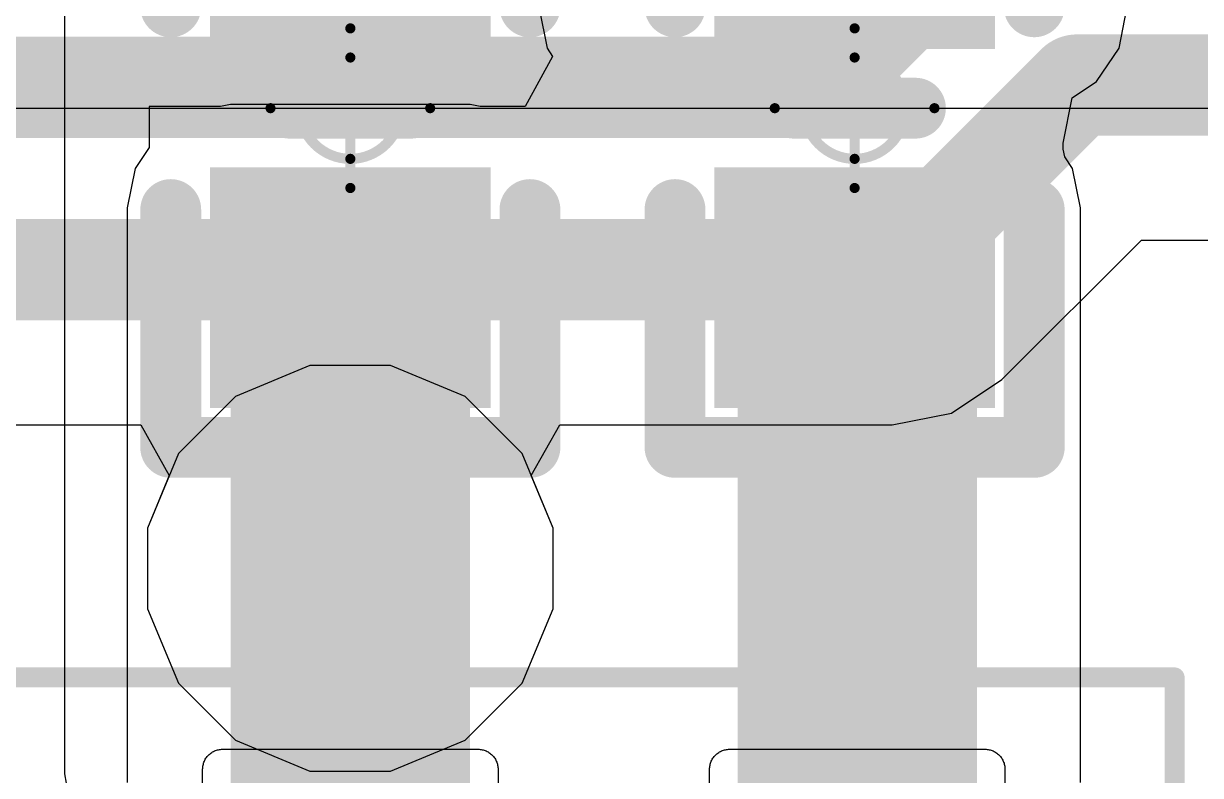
# Model space of a CAD drawing. Header units: inches. Extents: x -13 to 366, y -4 to 120.
# Drawn here: x 7.401 to 10.349, y 26.987 to 28.871 of the extents above; entities that cross this region are included whole.
import ezdxf

# ---------------------------------------------------------------- set-up
doc = ezdxf.new("R2010")
doc.units = ezdxf.units.IN
for name, color, linetype in [('Bottom Layer', 5, 'Continuous'), ('Drill Drawing', 1, 'Continuous'), ('GND', 16, 'Continuous'), ('Mechanical 13', 56, 'Continuous'), ('Mechanical 15', 56, 'Continuous'), ('POWER', 76, 'Continuous'), ('Top Layer', 1, 'Continuous'), ('Top Overlay', 2, 'Continuous'), ('Top Paste', 8, 'Continuous'), ('Top Solder', 216, 'Continuous'), ('Via Holes', 16, 'Continuous')]:
    doc.layers.add(name, color=color, linetype=linetype)

# ---------------------------------------------------------------- blocks, each defined once
blk = doc.blocks.new('C_0402_L_20')
at = {"layer": 'Top Layer'}
for points in [[(-0.6499986999999999, 0.2499995), (-0.2499995, 0.2499995), (-0.2499995, -0.2499995), (-0.6499986999999999, -0.2499995)], [(0.24991822, 0.24991822), (0.64991742, 0.24991822), (0.64991742, -0.25008078), (0.24991822, -0.25008078)]]:
    blk.add_hatch(color=1, dxfattribs=at).paths.add_polyline_path(points)
at = {"layer": 'Top Paste'}
for points in [[(-0.6499986999999999, 0.2499995), (-0.2499995, 0.2499995), (-0.2499995, -0.2499995), (-0.6499986999999999, -0.2499995)], [(0.24991822, 0.24991822), (0.64991742, 0.24991822), (0.64991742, -0.25008078), (0.24991822, -0.25008078)]]:
    blk.add_hatch(color=8, dxfattribs=at).paths.add_polyline_path(points)
at = {"layer": 'Top Solder'}
for points in [[(-0.7515987, 0.3515995), (-0.1483995, 0.3515995), (-0.1483995, -0.3515995), (-0.7515987, -0.3515995)], [(0.14831822, 0.35151822), (0.75151742, 0.35151822), (0.75151742, -0.35168078), (0.14831822, -0.35168078)]]:
    blk.add_hatch(color=216, dxfattribs=at).paths.add_polyline_path(points)
at = {"layer": 'Mechanical 15'}
for points in [[(0, 0.1999996, 0.0254, 0.0254, 0), (0, -0.1999996, 0.0254, 0.0254, 0)], [(-0.1999996, 0, 0.0254, 0.0254, 0), (0.1999996, 0, 0.0254, 0.0254, 0)]]:
    blk.add_lwpolyline(points, format="xyseb", dxfattribs=at)
for points in [[(-0.00635, 0.1999996, 0.0127, 0.0127, 1), (0.00635, 0.1999996, 0.0127, 0.0127, 1)], [(0.127, 0, 0.0254, 0.0254, 1), (-0.127, 0, 0.0254, 0.0254, 1)], [(-0.2063496, 0, 0.0127, 0.0127, 1), (-0.1936496, 0, 0.0127, 0.0127, 1)], [(-0.13335, 0, 0.0127, 0.0127, 1), (-0.12065, 0, 0.0127, 0.0127, 1)], [(0.12065, 0, 0.0127, 0.0127, 1), (0.13335, 0, 0.0127, 0.0127, 1)], [(0.1936496, 0, 0.0127, 0.0127, 1), (0.2063496, 0, 0.0127, 0.0127, 1)], [(-0.00635, -0.1999996, 0.0127, 0.0127, 1), (0.00635, -0.1999996, 0.0127, 0.0127, 1)]]:
    blk.add_lwpolyline(points, format="xyseb", close=True, dxfattribs=at)
at = {"layer": 'Top Overlay'}
for points in [[(-0.84991956, 0.44991782, 0.1524, 0.1524, 0), (-0.254, 0.44991782, 0.1524, 0.1524, 0)], [(-0.84991956, 0.44991782, 0.1524, 0.1524, 0), (-0.84991956, -0.44991782, 0.1524, 0.1524, 0)], [(0.254, 0.44991782, 0.1524, 0.1524, 0), (0.84991956, 0.44991782, 0.1524, 0.1524, 0)], [(0.84991956, 0.44991782, 0.1524, 0.1524, 0), (0.84991956, -0.45008038, 0.1524, 0.1524, 0)], [(0, 0.1524, 0.1524, 0.1524, 0), (0, -0.1524, 0.1524, 0.1524, 0)], [(-0.84991956, -0.44991782, 0.1524, 0.1524, 0), (-0.254, -0.44991782, 0.1524, 0.1524, 0)], [(-0.84991956, -0.44991782, 0.1524, 0.1524, 0), (-0.8497569999999999, -0.45008038, 0.1524, 0.1524, 0)], [(0.254, -0.44991782, 0.1524, 0.1524, 0), (0.84991956, -0.44991782, 0.1524, 0.1524, 0)]]:
    blk.add_lwpolyline(points, format="xyseb", dxfattribs=at)
for points in [[(-0.8880195599999998, 0.44991782, 0.0762, 0.0762, 1), (-0.81181956, 0.44991782, 0.0762, 0.0762, 1)], [(-0.8880195599999998, 0.44991782, 0.0762, 0.0762, 1), (-0.81181956, 0.44991782, 0.0762, 0.0762, 1)], [(-0.2921, 0.44991782, 0.0762, 0.0762, 1), (-0.2159, 0.44991782, 0.0762, 0.0762, 1)], [(0.2159, 0.44991782, 0.0762, 0.0762, 1), (0.2921, 0.44991782, 0.0762, 0.0762, 1)], [(0.81181956, 0.44991782, 0.0762, 0.0762, 1), (0.8880195599999998, 0.44991782, 0.0762, 0.0762, 1)], [(0.81181956, 0.44991782, 0.0762, 0.0762, 1), (0.8880195599999998, 0.44991782, 0.0762, 0.0762, 1)], [(-0.0381, 0.1524, 0.0762, 0.0762, 1), (0.0381, 0.1524, 0.0762, 0.0762, 1)], [(-0.0381, -0.1524, 0.0762, 0.0762, 1), (0.0381, -0.1524, 0.0762, 0.0762, 1)], [(-0.8880195599999998, -0.44991782, 0.0762, 0.0762, 1), (-0.81181956, -0.44991782, 0.0762, 0.0762, 1)], [(-0.8880195599999998, -0.44991782, 0.0762, 0.0762, 1), (-0.81181956, -0.44991782, 0.0762, 0.0762, 1)], [(-0.8880195599999998, -0.44991782, 0.0762, 0.0762, 1), (-0.81181956, -0.44991782, 0.0762, 0.0762, 1)], [(-0.8878569999999999, -0.45008038, 0.0762, 0.0762, 1), (-0.8116569999999999, -0.45008038, 0.0762, 0.0762, 1)], [(-0.2921, -0.44991782, 0.0762, 0.0762, 1), (-0.2159, -0.44991782, 0.0762, 0.0762, 1)], [(0.2159, -0.44991782, 0.0762, 0.0762, 1), (0.2921, -0.44991782, 0.0762, 0.0762, 1)], [(0.81181956, -0.44991782, 0.0762, 0.0762, 1), (0.8880195599999998, -0.44991782, 0.0762, 0.0762, 1)], [(0.81181956, -0.45008038, 0.0762, 0.0762, 1), (0.8880195599999998, -0.45008038, 0.0762, 0.0762, 1)]]:
    blk.add_lwpolyline(points, format="xyseb", close=True, dxfattribs=at)
blk = doc.blocks.new('VREG_LM5017MR_NOPB_21')
at = {"layer": 'Mechanical 13'}
for points in [[(-3.76982736, 1.90757556, 0.1999996, 0.1999996, 1), (-3.96982696, 1.90757556, 0.1999996, 0.1999996, 1)], [(-4.01982686, 1.90757556, 0.0999998, 0.0999998, 1), (-3.91982706, 1.90757556, 0.0999998, 0.0999998, 1)], [(-3.819827259999999, 1.90757556, 0.0999998, 0.0999998, 1), (-3.719827459999999, 1.90757556, 0.0999998, 0.0999998, 1)]]:
    blk.add_lwpolyline(points, format="xyseb", close=True, dxfattribs=at)
at = {"layer": 'Mechanical 15'}
for points in [[(3.7249989, 2.69999968, 0.0499999, 0.0499999, 0), (-3.7249989, 2.69999968, 0.0499999, 0.0499999, 0)], [(-3.7249989, -2.69999968, 0.0499999, 0.0499999, 0), (-3.7249989, 2.69999968, 0.0499999, 0.0499999, 0)]]:
    blk.add_lwpolyline(points, format="xyseb", dxfattribs=at)
blk.add_lwpolyline([(-3.737498239999999, 2.69999968, 0.02499868, 0.02499868, 1), (-3.71249956, 2.69999968, 0.02499868, 0.02499868, 1)], format="xyseb", close=True, dxfattribs=at)
blk.add_lwpolyline([(-3.737498239999999, 2.69999968, 0.02499868, 0.02499868, 1), (-3.71249956, 2.69999968, 0.02499868, 0.02499868, 1)], format="xyseb", close=True, dxfattribs=at)
at = {"layer": 'Top Overlay'}
for points in [[(-3.76982736, 1.90757556, 0.1999996, 0.1999996, 1), (-3.96982696, 1.90757556, 0.1999996, 0.1999996, 1)], [(-4.01982686, 1.90757556, 0.0999998, 0.0999998, 1), (-3.91982706, 1.90757556, 0.0999998, 0.0999998, 1)], [(-3.819827259999999, 1.90757556, 0.0999998, 0.0999998, 1), (-3.719827459999999, 1.90757556, 0.0999998, 0.0999998, 1)]]:
    blk.add_lwpolyline(points, format="xyseb", close=True, dxfattribs=at)
at = {"layer": 'Top Solder'}
for p, q in [((-3.51769934, 2.26955096), (-3.51533714, 2.27067618)), ((-3.51533714, 2.27067618), (-3.51291906, 2.27167948)), ((-3.51291906, 2.27167948), (-3.510450179999999, 2.27255324)), ((-3.510450179999999, 2.27255324), (-3.50794066, 2.27329746)), ((-3.50794066, 2.27329746), (-3.50539558, 2.27390706)), ((-3.50539558, 2.27390706), (-3.50282256, 2.27438458)), ((-3.50282256, 2.27438458), (-3.500226679999999, 2.27472494)), ((-3.500226679999999, 2.27472494), (-3.49761556, 2.27493068)), ((-3.49761556, 2.27493068), (-3.49499936, 2.27499926)), ((-3.49499936, 2.27499926), (-1.905, 2.27499926)), ((-3.54255324, 2.24045018), (-3.54167948, 2.24291906)), ((-3.54167948, 2.24291906), (-3.54067618, 2.24533714)), ((-3.54067618, 2.24533714), (-3.53955096, 2.24769934)), ((-3.53955096, 2.24769934), (-3.538301279999999, 2.25000058)), ((-3.538301279999999, 2.25000058), (-3.53693476, 2.2522307)), ((-3.53693476, 2.2522307), (-3.5354514, 2.2543897)), ((-3.5354514, 2.2543897), (-3.53385628, 2.25646488)), ((-3.53385628, 2.25646488), (-3.53215702, 2.25845624)), ((-3.53215702, 2.25845624), (-3.530356159999999, 2.26035616)), ((-3.530356159999999, 2.26035616), (-3.52845624, 2.26215702)), ((-3.52845624, 2.26215702), (-3.52646488, 2.26385628)), ((-3.52646488, 2.26385628), (-3.5243897, 2.2654514)), ((-3.5243897, 2.2654514), (-3.5222307, 2.26693476)), ((-3.5222307, 2.26693476), (-3.52000058, 2.26830128)), ((-3.52000058, 2.26830128), (-3.51769934, 2.26955096)), ((-3.54499926, 2.22499936), (-3.54493068, 2.22761556)), ((-3.54499926, 1.58500064), (-3.54499926, 2.22499936)), ((-3.54493068, 2.22761556), (-3.54472494, 2.23022668)), ((-3.54472494, 2.23022668), (-3.54438458, 2.23282256)), ((-3.54438458, 2.23282256), (-3.54390706, 2.23539558)), ((-3.54390706, 2.23539558), (-3.54329746, 2.23794066)), ((-3.54329746, 2.23794066), (-3.54255324, 2.24045018)), ((-3.54493068, 1.58238444), (-3.54499926, 1.58500064)), ((-3.54472494, 1.57977332), (-3.54493068, 1.58238444)), ((-3.54438458, 1.57717744), (-3.54472494, 1.57977332)), ((-3.54390706, 1.57460442), (-3.54438458, 1.57717744)), ((-3.54329746, 1.57205934), (-3.54390706, 1.57460442)), ((-3.54255324, 1.56954982), (-3.54329746, 1.57205934)), ((-3.54167948, 1.56708094), (-3.54255324, 1.56954982)), ((-3.54067618, 1.56466286), (-3.54167948, 1.56708094)), ((-3.53955096, 1.56230066), (-3.54067618, 1.56466286)), ((-3.538301279999999, 1.55999942), (-3.53955096, 1.56230066)), ((-3.53693476, 1.5577693), (-3.538301279999999, 1.55999942)), ((-3.5354514, 1.5556103), (-3.53693476, 1.5577693)), ((-3.53385628, 1.55353512), (-3.5354514, 1.5556103)), ((-3.53215702, 1.55154376), (-3.53385628, 1.55353512)), ((-3.530356159999999, 1.54964384), (-3.53215702, 1.55154376)), ((-3.52845624, 1.54784298), (-3.530356159999999, 1.54964384)), ((-3.52646488, 1.54614372), (-3.52845624, 1.54784298)), ((-3.5243897, 1.5445486), (-3.52646488, 1.54614372)), ((-3.5222307, 1.54306524), (-3.5243897, 1.5445486)), ((-3.52000058, 1.54169872), (-3.5222307, 1.54306524)), ((-3.51769934, 1.54044904), (-3.52000058, 1.54169872)), ((-3.51533714, 1.53932382), (-3.51769934, 1.54044904)), ((-3.51291906, 1.53832052), (-3.51533714, 1.53932382)), ((-3.510450179999999, 1.53744676), (-3.51291906, 1.53832052)), ((-3.50794066, 1.53670254), (-3.510450179999999, 1.53744676)), ((-3.50539558, 1.53609294), (-3.50794066, 1.53670254)), ((-3.50282256, 1.53561542), (-3.50539558, 1.53609294)), ((-3.500226679999999, 1.53527506), (-3.50282256, 1.53561542)), ((-3.49761556, 1.53506932), (-3.500226679999999, 1.53527506)), ((-3.49499936, 1.53500074), (-3.49761556, 1.53506932)), ((-1.905, 1.53500074), (-3.49499936, 1.53500074)), ((-3.51291906, 1.00167948), (-3.510450179999999, 1.00255324)), ((-3.510450179999999, 1.00255324), (-3.50794066, 1.00329746)), ((-3.50794066, 1.00329746), (-3.50539558, 1.00390706)), ((-3.50539558, 1.00390706), (-3.50282256, 1.00438458)), ((-3.50282256, 1.00438458), (-3.500226679999999, 1.00472494)), ((-3.500226679999999, 1.00472494), (-3.49761556, 1.00493068)), ((-3.49761556, 1.00493068), (-3.49499936, 1.00499926)), ((-3.49499936, 1.00499926), (-1.905, 1.00499926)), ((-3.54167948, 0.97291906), (-3.54067618, 0.9753371399999999)), ((-3.54067618, 0.9753371399999999), (-3.53955096, 0.97769934)), ((-3.53955096, 0.97769934), (-3.538301279999999, 0.9800005799999999)), ((-3.538301279999999, 0.9800005799999999), (-3.53693476, 0.9822306999999999)), ((-3.53693476, 0.9822306999999999), (-3.5354514, 0.9843896999999999)), ((-3.5354514, 0.9843896999999999), (-3.53385628, 0.98646488)), ((-3.53385628, 0.98646488), (-3.53215702, 0.98845624)), ((-3.53215702, 0.98845624), (-3.530356159999999, 0.9903561599999999)), ((-3.530356159999999, 0.9903561599999999), (-3.52845624, 0.99215702)), ((-3.52845624, 0.99215702), (-3.52646488, 0.99385628)), ((-3.52646488, 0.99385628), (-3.5243897, 0.9954513999999999)), ((-3.5243897, 0.9954513999999999), (-3.5222307, 0.9969347599999998)), ((-3.5222307, 0.9969347599999998), (-3.52000058, 0.9983012800000001)), ((-3.52000058, 0.9983012800000001), (-3.51769934, 0.99955096)), ((-3.51769934, 0.99955096), (-3.51533714, 1.00067618)), ((-3.51533714, 1.00067618), (-3.51291906, 1.00167948)), ((-3.54499926, 0.9549993599999999), (-3.54493068, 0.95761556)), ((-3.54499926, 0.31500064), (-3.54499926, 0.9549993599999999)), ((-3.54493068, 0.95761556), (-3.54472494, 0.96022668)), ((-3.54472494, 0.96022668), (-3.54438458, 0.96282256)), ((-3.54438458, 0.96282256), (-3.54390706, 0.9653955799999999)), ((-3.54390706, 0.9653955799999999), (-3.54329746, 0.9679406599999999)), ((-3.54329746, 0.9679406599999999), (-3.54255324, 0.97045018)), ((-3.54255324, 0.97045018), (-3.54167948, 0.97291906)), ((-3.54493068, 0.31238444), (-3.54499926, 0.31500064)), ((-3.54472494, 0.30977332), (-3.54493068, 0.31238444)), ((-3.54438458, 0.30717744), (-3.54472494, 0.30977332)), ((-3.54390706, 0.30460442), (-3.54438458, 0.30717744)), ((-3.54329746, 0.30205934), (-3.54390706, 0.30460442)), ((-3.54255324, 0.29954982), (-3.54329746, 0.30205934)), ((-3.54167948, 0.29708094), (-3.54255324, 0.29954982)), ((-3.54067618, 0.29466286), (-3.54167948, 0.29708094)), ((-3.53955096, 0.29230066), (-3.54067618, 0.29466286)), ((-3.538301279999999, 0.28999942), (-3.53955096, 0.29230066)), ((-3.53693476, 0.2877693), (-3.538301279999999, 0.28999942)), ((-3.5354514, 0.2856103), (-3.53693476, 0.2877693)), ((-3.53385628, 0.28353512), (-3.5354514, 0.2856103)), ((-3.53215702, 0.28154376), (-3.53385628, 0.28353512)), ((-3.530356159999999, 0.27964384), (-3.53215702, 0.28154376)), ((-3.52845624, 0.27784298), (-3.530356159999999, 0.27964384)), ((-3.52646488, 0.27614372), (-3.52845624, 0.27784298)), ((-3.5243897, 0.2745486), (-3.52646488, 0.27614372)), ((-3.5222307, 0.27306524), (-3.5243897, 0.2745486)), ((-3.52000058, 0.2716987199999999), (-3.5222307, 0.27306524)), ((-3.51769934, 0.27044904), (-3.52000058, 0.2716987199999999)), ((-3.51533714, 0.26932382), (-3.51769934, 0.27044904)), ((-3.51291906, 0.26832052), (-3.51533714, 0.26932382)), ((-3.510450179999999, 0.26744676), (-3.51291906, 0.26832052)), ((-3.50794066, 0.26670254), (-3.510450179999999, 0.26744676)), ((-3.50539558, 0.26609294), (-3.50794066, 0.26670254)), ((-3.50282256, 0.26561542), (-3.50539558, 0.26609294)), ((-3.500226679999999, 0.26527506), (-3.50282256, 0.26561542)), ((-3.49761556, 0.26506932), (-3.500226679999999, 0.26527506)), ((-3.49499936, 0.26500074), (-3.49761556, 0.26506932)), ((-1.905, 0.26500074), (-3.49499936, 0.26500074))]:
    blk.add_line(p, q, dxfattribs=at)
blk = doc.blocks.new('C_0402_L_34')
at = {"layer": 'Top Layer'}
for points in [[(-0.6499986999999999, 0.2499995), (-0.2499995, 0.2499995), (-0.2499995, -0.2499995), (-0.6499986999999999, -0.2499995)], [(0.24991822, 0.24991822), (0.64991742, 0.24991822), (0.64991742, -0.25008078), (0.24991822, -0.25008078)]]:
    blk.add_hatch(color=1, dxfattribs=at).paths.add_polyline_path(points)
at = {"layer": 'Top Paste'}
for points in [[(-0.6499986999999999, 0.2499995), (-0.2499995, 0.2499995), (-0.2499995, -0.2499995), (-0.6499986999999999, -0.2499995)], [(0.24991822, 0.24991822), (0.64991742, 0.24991822), (0.64991742, -0.25008078), (0.24991822, -0.25008078)]]:
    blk.add_hatch(color=8, dxfattribs=at).paths.add_polyline_path(points)
at = {"layer": 'Top Solder'}
for points in [[(-0.7515987, 0.3515995), (-0.1483995, 0.3515995), (-0.1483995, -0.3515995), (-0.7515987, -0.3515995)], [(0.14831822, 0.35151822), (0.75151742, 0.35151822), (0.75151742, -0.35168078), (0.14831822, -0.35168078)]]:
    blk.add_hatch(color=216, dxfattribs=at).paths.add_polyline_path(points)
at = {"layer": 'Mechanical 15'}
for points in [[(0, -0.1999996, 0.0254, 0.0254, 0), (0, 0.1999996, 0.0254, 0.0254, 0)], [(0.1999996, 0, 0.0254, 0.0254, 0), (-0.1999996, 0, 0.0254, 0.0254, 0)]]:
    blk.add_lwpolyline(points, format="xyseb", dxfattribs=at)
for points in [[(-0.00635, 0.1999996, 0.0127, 0.0127, 1), (0.00635, 0.1999996, 0.0127, 0.0127, 1)], [(0.127, 0, 0.0254, 0.0254, 1), (-0.127, 0, 0.0254, 0.0254, 1)], [(-0.2063496, 0, 0.0127, 0.0127, 1), (-0.1936496, 0, 0.0127, 0.0127, 1)], [(-0.13335, 0, 0.0127, 0.0127, 1), (-0.12065, 0, 0.0127, 0.0127, 1)], [(0.12065, 0, 0.0127, 0.0127, 1), (0.13335, 0, 0.0127, 0.0127, 1)], [(0.1936496, 0, 0.0127, 0.0127, 1), (0.2063496, 0, 0.0127, 0.0127, 1)], [(-0.00635, -0.1999996, 0.0127, 0.0127, 1), (0.00635, -0.1999996, 0.0127, 0.0127, 1)]]:
    blk.add_lwpolyline(points, format="xyseb", close=True, dxfattribs=at)
at = {"layer": 'Top Overlay'}
for points in [[(-0.254, 0.44991782, 0.1524, 0.1524, 0), (-0.84991956, 0.44991782, 0.1524, 0.1524, 0)], [(-0.84991956, -0.44991782, 0.1524, 0.1524, 0), (-0.84991956, 0.44991782, 0.1524, 0.1524, 0)], [(0.84991956, 0.44991782, 0.1524, 0.1524, 0), (0.254, 0.44991782, 0.1524, 0.1524, 0)], [(0.84991956, -0.45008038, 0.1524, 0.1524, 0), (0.84991956, 0.44991782, 0.1524, 0.1524, 0)], [(0, -0.1524, 0.1524, 0.1524, 0), (0, 0.1524, 0.1524, 0.1524, 0)], [(-0.254, -0.44991782, 0.1524, 0.1524, 0), (-0.84991956, -0.44991782, 0.1524, 0.1524, 0)], [(-0.8497569999999999, -0.45008038, 0.1524, 0.1524, 0), (-0.84991956, -0.44991782, 0.1524, 0.1524, 0)], [(0.84991956, -0.44991782, 0.1524, 0.1524, 0), (0.254, -0.44991782, 0.1524, 0.1524, 0)]]:
    blk.add_lwpolyline(points, format="xyseb", dxfattribs=at)
for points in [[(-0.8880195599999998, 0.44991782, 0.0762, 0.0762, 1), (-0.81181956, 0.44991782, 0.0762, 0.0762, 1)], [(-0.8880195599999998, 0.44991782, 0.0762, 0.0762, 1), (-0.81181956, 0.44991782, 0.0762, 0.0762, 1)], [(-0.2921, 0.44991782, 0.0762, 0.0762, 1), (-0.2159, 0.44991782, 0.0762, 0.0762, 1)], [(0.2159, 0.44991782, 0.0762, 0.0762, 1), (0.2921, 0.44991782, 0.0762, 0.0762, 1)], [(0.81181956, 0.44991782, 0.0762, 0.0762, 1), (0.8880195599999998, 0.44991782, 0.0762, 0.0762, 1)], [(0.81181956, 0.44991782, 0.0762, 0.0762, 1), (0.8880195599999998, 0.44991782, 0.0762, 0.0762, 1)], [(-0.0381, 0.1524, 0.0762, 0.0762, 1), (0.0381, 0.1524, 0.0762, 0.0762, 1)], [(-0.0381, -0.1524, 0.0762, 0.0762, 1), (0.0381, -0.1524, 0.0762, 0.0762, 1)], [(-0.8880195599999998, -0.44991782, 0.0762, 0.0762, 1), (-0.81181956, -0.44991782, 0.0762, 0.0762, 1)], [(-0.8880195599999998, -0.44991782, 0.0762, 0.0762, 1), (-0.81181956, -0.44991782, 0.0762, 0.0762, 1)], [(-0.8880195599999998, -0.44991782, 0.0762, 0.0762, 1), (-0.81181956, -0.44991782, 0.0762, 0.0762, 1)], [(-0.8878569999999999, -0.45008038, 0.0762, 0.0762, 1), (-0.8116569999999999, -0.45008038, 0.0762, 0.0762, 1)], [(-0.2921, -0.44991782, 0.0762, 0.0762, 1), (-0.2159, -0.44991782, 0.0762, 0.0762, 1)], [(0.2159, -0.44991782, 0.0762, 0.0762, 1), (0.2921, -0.44991782, 0.0762, 0.0762, 1)], [(0.81181956, -0.44991782, 0.0762, 0.0762, 1), (0.8880195599999998, -0.44991782, 0.0762, 0.0762, 1)], [(0.81181956, -0.45008038, 0.0762, 0.0762, 1), (0.8880195599999998, -0.45008038, 0.0762, 0.0762, 1)]]:
    blk.add_lwpolyline(points, format="xyseb", close=True, dxfattribs=at)

msp = doc.modelspace()

# ---------------------------------------------------------------- hatches: boundary and pattern name
at = {"layer": 'Bottom Layer'}
h = msp.add_hatch(color=5, dxfattribs=at)
edge = h.paths.add_edge_path()
edge.add_arc((8.21937904, 27.50588352), 0.254, 0, 360)
at = {"layer": 'GND'}
h = msp.add_hatch(color=16, dxfattribs=at)
edge = h.paths.add_edge_path()
edge.add_arc((8.21937904, 27.50588352), 0.254, 0, 360)
at = {"layer": 'POWER'}
h = msp.add_hatch(color=76, dxfattribs=at)
edge = h.paths.add_edge_path()
edge.add_arc((8.21937904, 27.50588352), 0.254, 0, 360)
at = {"layer": 'Top Layer'}
for points in [[(7.91946092, 26.20760062), (8.519459719999999, 26.20760062), (8.519459719999999, 28.40907958), (7.91946092, 28.40907958)], [(9.18946092, 26.20760062), (9.78945972, 26.20760062), (9.78945972, 28.4089983), (9.18946092, 28.4089983)]]:
    msp.add_hatch(color=1, dxfattribs=at).paths.add_polyline_path(points)
h = msp.add_hatch(color=1, dxfattribs=at)
edge = h.paths.add_edge_path()
edge.add_arc((8.21937904, 27.50588352), 0.254, 0, 360)
at = {"layer": 'Via Holes'}
h = msp.add_hatch(color=7, dxfattribs=at)
edge = h.paths.add_edge_path()
edge.add_arc((8.21937904, 27.50588352), 0.127, 0, 360)

# ---------------------------------------------------------------- linework, layer by layer
at = {"layer": 'Bottom Layer'}
for p, q in [((9.8518726, 27.97931665999999), (10.20108958, 28.32853364)), ((10.20108958, 28.32853364), (11.68584404, 28.32853364)), ((9.725845419999999, 27.89510804), (9.8518726, 27.97931665999999)), ((9.57718684, 27.86553736), (9.725845419999999, 27.89510804)), ((-0.03414014, 27.86553736), (7.694675999999999, 27.86553736)), ((7.694675999999999, 27.86553736), (7.76589252, 27.73853482)), ((8.67286556, 27.73853482), (8.744082079999998, 27.86553736)), ((8.744082079999998, 27.86553736), (9.57718684, 27.86553736)), ((7.76589252, 27.73853482), (7.71137904, 27.6069298)), ((8.727379039999999, 27.6069298), (8.67286556, 27.73853482)), ((7.71137904, 27.6069298), (7.71137904, 27.40483724)), ((8.727379039999999, 27.40483724), (8.727379039999999, 27.6069298)), ((7.71137904, 27.40483724), (7.788716959999999, 27.21812438)), ((8.65004112, 27.21812438), (8.727379039999999, 27.40483724)), ((7.788716959999999, 27.21812438), (7.931619899999999, 27.07522144)), ((8.50713818, 27.07522144), (8.65004112, 27.21812438)), ((7.931619899999999, 27.07522144), (8.11833276, 26.99788352)), ((8.320425319999998, 26.99788352), (8.50713818, 27.07522144)), ((8.11833276, 26.99788352), (8.320425319999998, 26.99788352))]:
    msp.add_line(p, q, dxfattribs=at)
for points in [[(9.38780952, 28.71120242, 0.254, 0.254, 0), (10.6636058, 29.9869987, 0.254, 0.254, 0)], [(-0.41547796, 28.71120242, 0.254, 0.254, 0), (9.38780952, 28.71120242, 0.254, 0.254, 0)], [(9.57718684, 28.25400242, 0.254, 0.254, 0), (10.04018312, 28.7169987, 0.254, 0.254, 0)], [(10.04018312, 28.7169987, 0.254, 0.254, 0), (12.0158002, 28.7169987, 0.254, 0.254, 0)], [(-0.1950466, 28.25400242, 0.254, 0.254, 0), (9.57718684, 28.25400242, 0.254, 0.254, 0)]]:
    msp.add_lwpolyline(points, format="xyseb", dxfattribs=at)
for points in [[(9.32430952, 28.71120242, 0.127, 0.127, 1), (9.451309519999999, 28.71120242, 0.127, 0.127, 1)], [(9.32430952, 28.71120242, 0.127, 0.127, 1), (9.451309519999999, 28.71120242, 0.127, 0.127, 1)], [(9.976683119999999, 28.7169987, 0.127, 0.127, 1), (10.10368312, 28.7169987, 0.127, 0.127, 1)], [(9.976683119999999, 28.7169987, 0.127, 0.127, 1), (10.10368312, 28.7169987, 0.127, 0.127, 1)], [(9.51368684, 28.25400242, 0.127, 0.127, 1), (9.64068684, 28.25400242, 0.127, 0.127, 1)], [(9.51368684, 28.25400242, 0.127, 0.127, 1), (9.64068684, 28.25400242, 0.127, 0.127, 1)]]:
    msp.add_lwpolyline(points, format="xyseb", close=True, dxfattribs=at)
at = {"layer": 'Drill Drawing'}
for points in [[(7.965379039999999, 27.63288352, 0.0508, 0.0508, 0), (7.965379039999999, 27.75988352, 0.0508, 0.0508, 0)], [(7.965379039999999, 27.75988352, 0.0508, 0.0508, 0), (8.092379039999999, 27.75988352, 0.0508, 0.0508, 0)], [(8.092379039999999, 27.75988352, 0.0508, 0.0508, 0), (8.21937904, 27.63288352, 0.0508, 0.0508, 0)], [(8.21937904, 27.63288352, 0.0508, 0.0508, 0), (8.346379039999999, 27.75988352, 0.0508, 0.0508, 0)], [(8.346379039999999, 27.75988352, 0.0508, 0.0508, 0), (8.47337904, 27.75988352, 0.0508, 0.0508, 0)], [(8.47337904, 27.63288352, 0.0508, 0.0508, 0), (8.47337904, 27.75988352, 0.0508, 0.0508, 0)], [(7.965379039999999, 27.63288352, 0.0508, 0.0508, 0), (8.092379039999999, 27.50588352, 0.0508, 0.0508, 0)], [(8.346379039999999, 27.50588352, 0.0508, 0.0508, 0), (8.47337904, 27.63288352, 0.0508, 0.0508, 0)], [(7.965379039999999, 27.37888352, 0.0508, 0.0508, 0), (8.092379039999999, 27.50588352, 0.0508, 0.0508, 0)], [(8.346379039999999, 27.50588352, 0.0508, 0.0508, 0), (8.47337904, 27.37888352, 0.0508, 0.0508, 0)], [(7.965379039999999, 27.25188352, 0.0508, 0.0508, 0), (7.965379039999999, 27.37888352, 0.0508, 0.0508, 0)], [(8.092379039999999, 27.25188352, 0.0508, 0.0508, 0), (8.21937904, 27.37888352, 0.0508, 0.0508, 0)], [(8.21937904, 27.37888352, 0.0508, 0.0508, 0), (8.346379039999999, 27.25188352, 0.0508, 0.0508, 0)], [(8.47337904, 27.25188352, 0.0508, 0.0508, 0), (8.47337904, 27.37888352, 0.0508, 0.0508, 0)], [(7.965379039999999, 27.25188352, 0.0508, 0.0508, 0), (8.092379039999999, 27.25188352, 0.0508, 0.0508, 0)], [(8.346379039999999, 27.25188352, 0.0508, 0.0508, 0), (8.47337904, 27.25188352, 0.0508, 0.0508, 0)]]:
    msp.add_lwpolyline(points, format="xyseb", dxfattribs=at)
for points in [[(7.952679039999999, 27.75988352, 0.0254, 0.0254, 1), (7.978079039999999, 27.75988352, 0.0254, 0.0254, 1)], [(7.952679039999999, 27.75988352, 0.0254, 0.0254, 1), (7.978079039999999, 27.75988352, 0.0254, 0.0254, 1)], [(8.079679039999998, 27.75988352, 0.0254, 0.0254, 1), (8.10507904, 27.75988352, 0.0254, 0.0254, 1)], [(8.079679039999998, 27.75988352, 0.0254, 0.0254, 1), (8.10507904, 27.75988352, 0.0254, 0.0254, 1)], [(8.33367904, 27.75988352, 0.0254, 0.0254, 1), (8.35907904, 27.75988352, 0.0254, 0.0254, 1)], [(8.33367904, 27.75988352, 0.0254, 0.0254, 1), (8.35907904, 27.75988352, 0.0254, 0.0254, 1)], [(8.460679039999999, 27.75988352, 0.0254, 0.0254, 1), (8.48607904, 27.75988352, 0.0254, 0.0254, 1)], [(8.460679039999999, 27.75988352, 0.0254, 0.0254, 1), (8.48607904, 27.75988352, 0.0254, 0.0254, 1)], [(7.952679039999999, 27.63288352, 0.0254, 0.0254, 1), (7.978079039999999, 27.63288352, 0.0254, 0.0254, 1)], [(7.952679039999999, 27.63288352, 0.0254, 0.0254, 1), (7.978079039999999, 27.63288352, 0.0254, 0.0254, 1)], [(8.20667904, 27.63288352, 0.0254, 0.0254, 1), (8.232079039999999, 27.63288352, 0.0254, 0.0254, 1)], [(8.20667904, 27.63288352, 0.0254, 0.0254, 1), (8.232079039999999, 27.63288352, 0.0254, 0.0254, 1)], [(8.460679039999999, 27.63288352, 0.0254, 0.0254, 1), (8.48607904, 27.63288352, 0.0254, 0.0254, 1)], [(8.460679039999999, 27.63288352, 0.0254, 0.0254, 1), (8.48607904, 27.63288352, 0.0254, 0.0254, 1)], [(8.079679039999998, 27.50588352, 0.0254, 0.0254, 1), (8.10507904, 27.50588352, 0.0254, 0.0254, 1)], [(8.079679039999998, 27.50588352, 0.0254, 0.0254, 1), (8.10507904, 27.50588352, 0.0254, 0.0254, 1)], [(8.33367904, 27.50588352, 0.0254, 0.0254, 1), (8.35907904, 27.50588352, 0.0254, 0.0254, 1)], [(8.33367904, 27.50588352, 0.0254, 0.0254, 1), (8.35907904, 27.50588352, 0.0254, 0.0254, 1)], [(7.952679039999999, 27.37888352, 0.0254, 0.0254, 1), (7.978079039999999, 27.37888352, 0.0254, 0.0254, 1)], [(7.952679039999999, 27.37888352, 0.0254, 0.0254, 1), (7.978079039999999, 27.37888352, 0.0254, 0.0254, 1)], [(8.20667904, 27.37888352, 0.0254, 0.0254, 1), (8.232079039999999, 27.37888352, 0.0254, 0.0254, 1)], [(8.20667904, 27.37888352, 0.0254, 0.0254, 1), (8.232079039999999, 27.37888352, 0.0254, 0.0254, 1)], [(8.460679039999999, 27.37888352, 0.0254, 0.0254, 1), (8.48607904, 27.37888352, 0.0254, 0.0254, 1)], [(8.460679039999999, 27.37888352, 0.0254, 0.0254, 1), (8.48607904, 27.37888352, 0.0254, 0.0254, 1)], [(7.952679039999999, 27.25188352, 0.0254, 0.0254, 1), (7.978079039999999, 27.25188352, 0.0254, 0.0254, 1)], [(7.952679039999999, 27.25188352, 0.0254, 0.0254, 1), (7.978079039999999, 27.25188352, 0.0254, 0.0254, 1)], [(8.079679039999998, 27.25188352, 0.0254, 0.0254, 1), (8.10507904, 27.25188352, 0.0254, 0.0254, 1)], [(8.079679039999998, 27.25188352, 0.0254, 0.0254, 1), (8.10507904, 27.25188352, 0.0254, 0.0254, 1)], [(8.33367904, 27.25188352, 0.0254, 0.0254, 1), (8.35907904, 27.25188352, 0.0254, 0.0254, 1)], [(8.33367904, 27.25188352, 0.0254, 0.0254, 1), (8.35907904, 27.25188352, 0.0254, 0.0254, 1)], [(8.460679039999999, 27.25188352, 0.0254, 0.0254, 1), (8.48607904, 27.25188352, 0.0254, 0.0254, 1)], [(8.460679039999999, 27.25188352, 0.0254, 0.0254, 1), (8.48607904, 27.25188352, 0.0254, 0.0254, 1)]]:
    msp.add_lwpolyline(points, format="xyseb", close=True, dxfattribs=at)
at = {"layer": 'GND'}
for p, q in [((8.11833276, 28.01388352), (7.931619899999999, 27.9365456)), ((8.320425319999998, 28.01388352), (8.11833276, 28.01388352)), ((8.50713818, 27.9365456), (8.320425319999998, 28.01388352)), ((7.931619899999999, 27.9365456), (7.788716959999999, 27.79364266)), ((8.65004112, 27.79364266), (8.50713818, 27.9365456)), ((7.788716959999999, 27.79364266), (7.71137904, 27.6069298)), ((8.727379039999999, 27.6069298), (8.65004112, 27.79364266)), ((7.71137904, 27.6069298), (7.71137904, 27.40483724)), ((8.727379039999999, 27.40483724), (8.727379039999999, 27.6069298)), ((7.71137904, 27.40483724), (7.788716959999999, 27.21812438)), ((8.65004112, 27.21812438), (8.727379039999999, 27.40483724)), ((7.788716959999999, 27.21812438), (7.931619899999999, 27.07522144)), ((8.50713818, 27.07522144), (8.65004112, 27.21812438)), ((7.931619899999999, 27.07522144), (8.11833276, 26.99788352)), ((8.320425319999998, 26.99788352), (8.50713818, 27.07522144)), ((8.11833276, 26.99788352), (8.320425319999998, 26.99788352))]:
    msp.add_line(p, q, dxfattribs=at)
at = {"layer": 'POWER'}
msp.add_line((7.246452359999999, 28.65900034), (11.5078002, 28.65900034), dxfattribs=at)
at = {"layer": 'Top Layer'}
for p, q in [((7.504041379999999, 26.9911703), (7.504041379999999, 30.7102637)), ((8.692489599999998, 28.90891856), (8.712202539999998, 28.80981284)), ((10.14526292, 28.80981284), (10.16497586, 28.90891856)), ((8.712202539999998, 28.80981284), (8.72615476, 28.78893404)), ((10.08912384, 28.72579472), (10.14526292, 28.80981284)), ((8.72615476, 28.78893404), (8.6575011, 28.66308212)), ((10.02763044, 28.68470514), (10.08912384, 28.72579472)), ((7.894444459999999, 28.66308212), (7.71537954, 28.66308212)), ((7.71537954, 28.66308212), (7.71537954, 28.5608395)), ((7.91946092, 28.66805798), (7.894444459999999, 28.66308212)), ((8.519459719999999, 28.66805798), (7.91946092, 28.66805798)), ((8.54447618, 28.66308212), (8.519459719999999, 28.66805798)), ((8.6575011, 28.66308212), (8.54447618, 28.66308212)), ((10.0055172, 28.5712535), (10.02763044, 28.68470514)), ((10.00557816, 28.55662818), (10.0055172, 28.5712535)), ((7.71537954, 28.5608395), (7.680198, 28.50818784)), ((10.00927894, 28.53720733999999), (10.00557816, 28.55662818)), ((10.02872264, 28.50810656), (10.00927894, 28.53720733999999)), ((7.680198, 28.50818784), (7.66048506, 28.40908212)), ((10.04843558, 28.40900084), (10.02872264, 28.50810656)), ((7.66048506, 28.40908212), (7.66048506, 26.96907992)), ((10.04843558, 26.96907992), (10.04843558, 28.40900084)), ((7.508730219999999, 26.9675991), (7.504041379999999, 26.9911703))]:
    msp.add_line(p, q, dxfattribs=at)

# ---------------------------------------------------------------- block references
for name, p, rotation in [('C_0402_L_34', (8.21946032, 28.65900034), 270), ('C_0402_L_20', (9.4827725, 28.65900034), 90), ('VREG_LM5017MR_NOPB_21', (7.58446032, 23.50760094), 270)]:
    msp.add_blockref(name, p, dxfattribs=dict(rotation=rotation))

doc.saveas('drawing.dxf')
